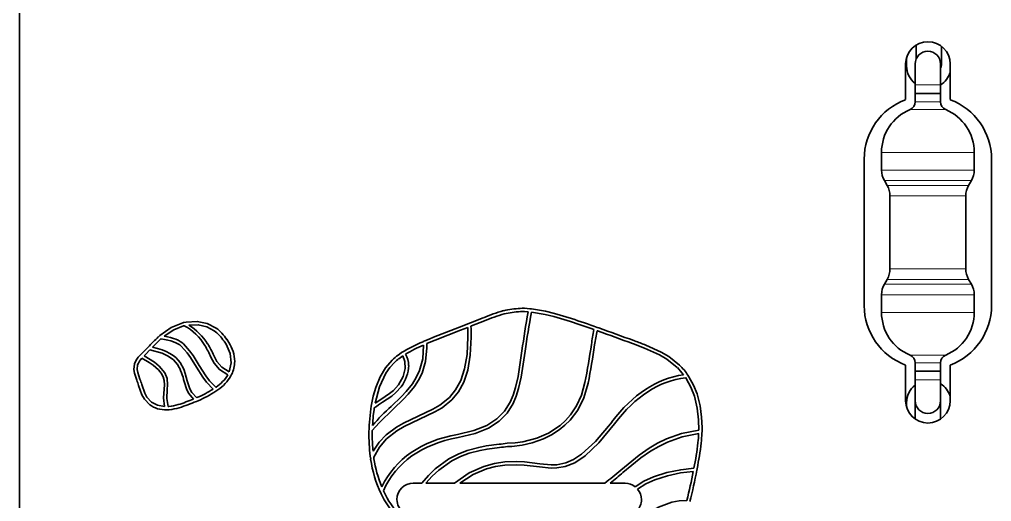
# Model space of a CAD drawing. Extents: x 428 to 891, y 189 to 670.
# Drawn here: x 561.31 to 584.38, y 424.15 to 435.6 of the extents above; entities that cross this region are included whole.
import ezdxf

# ---------------------------------------------------------------- set-up
doc = ezdxf.new("R2010")
doc.units = 0

msp = doc.modelspace()

# ---------------------------------------------------------------- linework, layer by layer
at = {"color": 7, "lineweight": 35}
msp.add_line((561.31, 453.379), (561.31, 387.619), dxfattribs=at)
msp.add_line((561.31, 453.379), (561.31, 387.619), dxfattribs=at)
at = {"color": 7, "lineweight": 35, "ltscale": 0.008351}
msp.add_line((582.589, 434.665), (582.589, 434.999), dxfattribs=at)
at = {"color": 7, "lineweight": 35, "ltscale": 0.010458}
msp.add_line((583.189, 434.548), (583.189, 434.966), dxfattribs=at)
at = {"color": 7, "lineweight": 35, "ltscale": 0.005018}
msp.add_line((582.359, 434.702), (582.359, 434.502), dxfattribs=at)
at = {"color": 7, "lineweight": 35, "ltscale": 0.021223}
for p, q in [((582.336, 434.548), (582.336, 433.699)), ((583.394, 433.699), (583.394, 434.548)), ((582.336, 427.396), (582.336, 426.547)), ((583.394, 426.547), (583.394, 427.396))]:
    msp.add_line(p, q, dxfattribs=at)
at = {"color": 7, "lineweight": 35, "ltscale": 0.0125}
for p, q in [((582.565, 434.048), (582.565, 434.548)), ((583.165, 434.048), (583.165, 434.548)), ((582.565, 426.547), (582.565, 427.047)), ((583.165, 426.547), (583.165, 427.047))]:
    msp.add_line(p, q, dxfattribs=at)
at = {"color": 7, "lineweight": 13, "ltscale": 0.014999}
for p, q in [((583.165, 434.048), (582.565, 434.048)), ((583.165, 433.647), (582.565, 433.647)), ((583.165, 427.047), (582.565, 427.047))]:
    msp.add_line(p, q, dxfattribs=at)
at = {"color": 7, "lineweight": 35, "ltscale": 0.010007}
for p, q in [((582.565, 433.647), (582.565, 434.048)), ((583.165, 433.647), (583.165, 434.048))]:
    msp.add_line(p, q, dxfattribs=at)
at = {"color": 7, "lineweight": 35, "ltscale": 0.014999}
for p, q in [((583.165, 433.847), (582.565, 433.847)), ((583.165, 427.247), (582.565, 427.247))]:
    msp.add_line(p, q, dxfattribs=at)
at = {"color": 7, "lineweight": 35, "ltscale": 0.005}
for p, q in [((582.565, 433.647), (582.565, 433.847)), ((583.165, 433.647), (583.165, 433.847)), ((582.565, 427.247), (582.565, 427.447)), ((583.165, 427.247), (583.165, 427.447))]:
    msp.add_line(p, q, dxfattribs=at)
at = {"color": 7, "lineweight": 13, "ltscale": 0.015648}
for p, q in [((583.068, 433.463), (582.442, 433.463)), ((583.068, 427.632), (582.442, 427.632))]:
    msp.add_line(p, q, dxfattribs=at)
at = {"color": 7, "lineweight": 13, "ltscale": 0.005507}
for p, q in [((583.068, 433.463), (583.288, 433.463)), ((583.288, 427.632), (583.068, 427.632))]:
    msp.add_line(p, q, dxfattribs=at)
at = {"color": 7, "lineweight": 35, "ltscale": 0.087058}
for p, q in [((581.355, 432.289), (581.355, 428.806)), ((584.375, 428.806), (584.375, 432.289))]:
    msp.add_line(p, q, dxfattribs=at)
at = {"color": 7, "lineweight": 13, "ltscale": 0.040683}
for p, q in [((583.392, 432.447), (581.765, 432.447)), ((581.765, 432.028), (583.392, 432.028)), ((581.765, 429.067), (583.392, 429.067)), ((583.392, 428.647), (581.765, 428.647))]:
    msp.add_line(p, q, dxfattribs=at)
at = {"color": 7, "lineweight": 35, "ltscale": 0.01049}
for p, q in [((581.765, 432.028), (581.765, 432.447)), ((583.965, 432.028), (583.965, 432.447)), ((581.765, 428.647), (581.765, 429.067)), ((583.965, 428.647), (583.965, 429.067))]:
    msp.add_line(p, q, dxfattribs=at)
at = {"color": 7, "lineweight": 13, "ltscale": 0.014316}
for p, q in [((583.965, 432.447), (583.392, 432.447)), ((583.965, 432.028), (583.392, 432.028)), ((583.965, 429.067), (583.392, 429.067)), ((583.965, 428.647), (583.392, 428.647))]:
    msp.add_line(p, q, dxfattribs=at)
at = {"color": 7, "lineweight": 13, "ltscale": 0.038206}
for p, q in [((581.832, 431.778), (583.36, 431.778)), ((581.832, 429.317), (583.36, 429.317))]:
    msp.add_line(p, q, dxfattribs=at)
at = {"color": 7, "lineweight": 35, "ltscale": 0.003302}
for p, q in [((581.898, 431.663), (581.832, 431.778)), ((583.832, 431.663), (583.898, 431.778)), ((581.898, 429.431), (581.832, 429.317)), ((583.832, 429.431), (583.898, 429.317))]:
    msp.add_line(p, q, dxfattribs=at)
at = {"color": 7, "lineweight": 13, "ltscale": 0.035765}
for p, q in [((583.329, 431.663), (581.898, 431.663)), ((583.329, 429.431), (581.898, 429.431))]:
    msp.add_line(p, q, dxfattribs=at)
at = {"color": 7, "lineweight": 13, "ltscale": 0.012584}
for p, q in [((583.832, 431.663), (583.329, 431.663)), ((583.832, 429.431), (583.329, 429.431))]:
    msp.add_line(p, q, dxfattribs=at)
at = {"color": 7, "lineweight": 13, "ltscale": 0.013445}
for p, q in [((583.898, 431.778), (583.36, 431.778)), ((583.898, 429.317), (583.36, 429.317))]:
    msp.add_line(p, q, dxfattribs=at)
at = {"color": 7, "lineweight": 13, "ltscale": 0.033287}
for p, q in [((583.297, 431.413), (581.965, 431.413)), ((583.297, 429.681), (581.965, 429.681))]:
    msp.add_line(p, q, dxfattribs=at)
at = {"color": 7, "lineweight": 35, "ltscale": 0.043301}
for p, q in [((581.965, 429.681), (581.965, 431.413)), ((583.765, 429.681), (583.765, 431.413))]:
    msp.add_line(p, q, dxfattribs=at)
at = {"color": 7, "lineweight": 13, "ltscale": 0.011714}
for p, q in [((583.765, 431.413), (583.297, 431.413)), ((583.765, 429.681), (583.297, 429.681))]:
    msp.add_line(p, q, dxfattribs=at)
at = {"color": 7, "lineweight": 35, "ltscale": 0.00136}
msp.add_line((572.847, 428.698), (572.794, 428.687), dxfattribs=at)
at = {"color": 7, "lineweight": 35, "ltscale": 0.001288}
msp.add_line((572.811, 428.612), (572.862, 428.623), dxfattribs=at)
at = {"color": 7, "lineweight": 35, "ltscale": 0.001331}
msp.add_line((573.296, 428.743), (573.242, 428.744), dxfattribs=at)
at = {"color": 7, "lineweight": 35, "ltscale": 0.001219}
msp.add_line((573.243, 428.667), (573.292, 428.666), dxfattribs=at)
at = {"color": 7, "lineweight": 35, "ltscale": 0.002253}
msp.add_line((573.292, 428.666), (573.382, 428.659), dxfattribs=at)
at = {"color": 7, "lineweight": 35, "ltscale": 0.003193}
msp.add_line((573.423, 428.733), (573.296, 428.743), dxfattribs=at)
at = {"color": 7, "lineweight": 35, "ltscale": 0.000957703}
msp.add_line((573.461, 428.729), (573.423, 428.733), dxfattribs=at)
at = {"color": 7, "lineweight": 35, "ltscale": 0.000484106}
msp.add_line((565.204, 428.405), (565.185, 428.401), dxfattribs=at)
at = {"color": 7, "lineweight": 35, "ltscale": 0.001551}
msp.add_line((565.265, 428.417), (565.204, 428.405), dxfattribs=at)
at = {"color": 7, "lineweight": 35, "ltscale": 0.007029}
msp.add_line((572.011, 428.395), (571.748, 428.295), dxfattribs=at)
at = {"color": 7, "lineweight": 35, "ltscale": 0.008247}
msp.add_line((572.317, 428.517), (572.011, 428.395), dxfattribs=at)
at = {"color": 7, "lineweight": 35, "ltscale": 0.008282}
msp.add_line((572.038, 428.324), (572.346, 428.445), dxfattribs=at)
at = {"color": 7, "lineweight": 35, "ltscale": 0.000456669}
msp.add_line((565.205, 428.326), (565.222, 428.33), dxfattribs=at)
at = {"color": 7, "lineweight": 35, "ltscale": 0.004557}
msp.add_line((571.776, 428.223), (571.946, 428.288), dxfattribs=at)
at = {"color": 7, "lineweight": 35, "ltscale": 0.000431579}
msp.add_line((572.022, 428.317), (572.038, 428.324), dxfattribs=at)
at = {"color": 7, "lineweight": 35, "ltscale": 0.000371077}
msp.add_line((575.015, 428.211), (575.029, 428.206), dxfattribs=at)
at = {"color": 7, "lineweight": 35, "ltscale": 0.000940692}
msp.add_line((575.055, 428.279), (575.019, 428.291), dxfattribs=at)
at = {"color": 7, "lineweight": 35, "ltscale": 0.001196}
msp.add_line((564.642, 428.095), (564.606, 428.063), dxfattribs=at)
at = {"color": 7, "lineweight": 35, "ltscale": 0.000350754}
msp.add_line((564.657, 428.006), (564.668, 428.015), dxfattribs=at)
at = {"color": 7, "lineweight": 35, "ltscale": 0.002147}
msp.add_line((566.165, 427.963), (566.212, 427.891), dxfattribs=at)
at = {"color": 7, "lineweight": 35, "ltscale": 0.002241}
msp.add_line((566.277, 427.932), (566.228, 428.007), dxfattribs=at)
at = {"color": 7, "lineweight": 35, "ltscale": 0.001176}
msp.add_line((570.931, 427.97), (570.887, 427.951), dxfattribs=at)
at = {"color": 7, "lineweight": 35, "ltscale": 0.002413}
msp.add_line((570.978, 427.808), (570.975, 427.904), dxfattribs=at)
at = {"color": 7, "lineweight": 35, "ltscale": 0.000576603}
msp.add_line((575.859, 427.906), (575.881, 427.898), dxfattribs=at)
at = {"color": 7, "lineweight": 35, "ltscale": 0.007046}
msp.add_line((575.881, 427.898), (576.144, 427.798), dxfattribs=at)
at = {"color": 7, "lineweight": 35, "ltscale": 0.000585511}
msp.add_line((575.907, 427.97), (575.885, 427.978), dxfattribs=at)
at = {"color": 7, "lineweight": 35, "ltscale": 0.000998752}
msp.add_line((564.196, 427.654), (564.169, 427.624), dxfattribs=at)
at = {"color": 7, "lineweight": 35, "ltscale": 0.004876}
msp.add_line((564.334, 427.791), (564.196, 427.654), dxfattribs=at)
at = {"color": 7, "lineweight": 35, "ltscale": 0.001992}
msp.add_line((564.268, 427.616), (564.324, 427.672), dxfattribs=at)
at = {"color": 7, "lineweight": 35, "ltscale": 0.002315}
msp.add_line((564.324, 427.672), (564.39, 427.738), dxfattribs=at)
at = {"color": 7, "lineweight": 35, "ltscale": 0.001142}
msp.add_line((564.366, 427.824), (564.334, 427.791), dxfattribs=at)
at = {"color": 7, "lineweight": 35, "ltscale": 0.000614757}
msp.add_line((564.39, 427.738), (564.407, 427.756), dxfattribs=at)
at = {"color": 7, "lineweight": 35, "ltscale": 0.000939036}
msp.add_line((570.326, 427.655), (570.296, 427.632), dxfattribs=at)
at = {"color": 7, "lineweight": 35, "ltscale": 8.88947e-05}
msp.add_line((570.328, 427.652), (570.326, 427.655), dxfattribs=at)
at = {"color": 7, "lineweight": 35, "ltscale": 0.001578}
msp.add_line((570.379, 427.69), (570.328, 427.652), dxfattribs=at)
at = {"color": 7, "lineweight": 35, "ltscale": 9.73608e-05}
msp.add_line((570.312, 427.548), (570.314, 427.545), dxfattribs=at)
at = {"color": 7, "lineweight": 35, "ltscale": 0.002891}
msp.add_line((570.314, 427.545), (570.406, 427.614), dxfattribs=at)
at = {"color": 7, "lineweight": 13, "ltscale": 0.011095}
msp.add_line((583.009, 427.447), (582.565, 427.447), dxfattribs=at)
at = {"color": 7, "lineweight": 35, "ltscale": 0.010005}
for p, q in [((582.565, 427.047), (582.565, 427.447)), ((583.165, 427.047), (583.165, 427.447))]:
    msp.add_line(p, q, dxfattribs=at)
at = {"color": 7, "lineweight": 13, "ltscale": 0.003905}
msp.add_line((583.165, 427.447), (583.009, 427.447), dxfattribs=at)
at = {"color": 7, "lineweight": 35, "ltscale": 0.000957428}
msp.add_line((566.327, 427.136), (566.345, 427.171), dxfattribs=at)
at = {"color": 7, "lineweight": 35, "ltscale": 0.000574548}
msp.add_line((577.118, 427.096), (577.131, 427.077), dxfattribs=at)
at = {"color": 7, "lineweight": 35, "ltscale": 0.001116}
msp.add_line((577.196, 427.119), (577.171, 427.156), dxfattribs=at)
at = {"color": 7, "lineweight": 35, "ltscale": 0.002594}
for p, q in [((564.75, 426.929), (564.741, 426.825)), ((564.818, 426.818), (564.827, 426.922))]:
    msp.add_line(p, q, dxfattribs=at)
at = {"color": 7, "lineweight": 35, "ltscale": 0.001471}
msp.add_line((565.972, 426.772), (566.02, 426.806), dxfattribs=at)
at = {"color": 7, "lineweight": 35, "ltscale": 8.71923e-05}
msp.add_line((565.976, 426.869), (565.973, 426.867), dxfattribs=at)
at = {"color": 7, "lineweight": 35, "ltscale": 0.001108}
msp.add_line((565.508, 426.532), (565.549, 426.549), dxfattribs=at)
at = {"color": 7, "lineweight": 35, "ltscale": 0.00403}
msp.add_line((569.885, 426.577), (569.751, 426.487), dxfattribs=at)
at = {"color": 7, "lineweight": 35, "ltscale": 0.00274}
msp.add_line((582.359, 426.502), (582.359, 426.392), dxfattribs=at)
at = {"color": 7, "lineweight": 35, "ltscale": 0.010896}
msp.add_line((582.565, 426.111), (582.565, 426.547), dxfattribs=at)
at = {"color": 7, "lineweight": 35, "ltscale": 0.01085}
msp.add_line((583.165, 426.111), (583.165, 426.545), dxfattribs=at)
at = {"color": 7, "lineweight": 35, "ltscale": 0.001182}
msp.add_line((564.816, 426.332), (564.863, 426.335), dxfattribs=at)
at = {"color": 7, "lineweight": 35, "ltscale": 0.00049228}
msp.add_line((564.857, 426.412), (564.838, 426.411), dxfattribs=at)
at = {"color": 7, "lineweight": 35, "ltscale": 0.003914}
msp.add_line((569.648, 426.352), (569.629, 426.197), dxfattribs=at)
at = {"color": 7, "lineweight": 35, "ltscale": 0.001707}
msp.add_line((569.658, 426.419), (569.648, 426.352), dxfattribs=at)
at = {"color": 7, "lineweight": 35, "ltscale": 0.003835}
msp.add_line((569.705, 426.189), (569.724, 426.341), dxfattribs=at)
at = {"color": 7, "lineweight": 35, "ltscale": 0.00099798}
msp.add_line((569.724, 426.341), (569.73, 426.38), dxfattribs=at)
at = {"color": 7, "lineweight": 35, "ltscale": 0.001947}
msp.add_line((569.607, 425.889), (569.604, 425.811), dxfattribs=at)
at = {"color": 7, "lineweight": 35, "ltscale": 0.002223}
msp.add_line((569.68, 425.72), (569.681, 425.809), dxfattribs=at)
at = {"color": 7, "lineweight": 35, "ltscale": 0.000794643}
msp.add_line((569.681, 425.809), (569.682, 425.84), dxfattribs=at)
at = {"color": 7, "lineweight": 35, "ltscale": 0.000948014}
msp.add_line((577.505, 425.778), (577.506, 425.816), dxfattribs=at)
at = {"color": 7, "lineweight": 35, "ltscale": 0.002455}
msp.add_line((577.506, 425.816), (577.507, 425.914), dxfattribs=at)
at = {"color": 7, "lineweight": 35, "ltscale": 0.00173}
msp.add_line((569.634, 425.229), (569.644, 425.161), dxfattribs=at)
at = {"color": 7, "lineweight": 35, "ltscale": 0.000917656}
msp.add_line((569.72, 425.172), (569.715, 425.208), dxfattribs=at)
at = {"color": 7, "lineweight": 35, "ltscale": 4.81801e-05}
msp.add_line((577.315, 424.949), (577.315, 424.947), dxfattribs=at)
at = {"color": 7, "lineweight": 35, "ltscale": 0.000992611}
msp.add_line((577.383, 424.895), (577.391, 424.934), dxfattribs=at)
at = {"color": 7, "lineweight": 35, "ltscale": 0.004994}
msp.add_line((570.855, 424.591), (570.656, 424.591), dxfattribs=at)
at = {"color": 7, "lineweight": 35, "ltscale": 0.017058}
msp.add_line((571.636, 424.591), (570.954, 424.591), dxfattribs=at)
at = {"color": 7, "lineweight": 35, "ltscale": 0.086107}
msp.add_line((575.2, 424.591), (571.756, 424.591), dxfattribs=at)
at = {"color": 7, "lineweight": 35, "ltscale": 0.00883}
msp.add_line((575.682, 424.591), (575.329, 424.591), dxfattribs=at)
at = {"color": 7, "lineweight": 35, "ltscale": 0.001855}
msp.add_line((569.892, 424.339), (569.925, 424.273), dxfattribs=at)
at = {"color": 7, "lineweight": 35, "ltscale": 0.000994304}
msp.add_line((569.961, 424.373), (569.947, 424.41), dxfattribs=at)
at = {"color": 7, "lineweight": 35, "ltscale": 0.001767}
msp.add_line((569.993, 424.31), (569.961, 424.373), dxfattribs=at)
at = {"color": 7, "lineweight": 35}
for points in [[(573.459, 428.651), (573.783, 428.596), (573.992, 428.545), (574.384, 428.426)], [(574.408, 428.499), (574.008, 428.62), (573.793, 428.673), (573.461, 428.729)], [(565.185, 428.401), (564.914, 428.29), (564.642, 428.095)], [(565.977, 428.274), (565.768, 428.385), (565.527, 428.433), (565.265, 428.417)], [(565.329, 428.346), (565.551, 428.352), (565.754, 428.307), (565.932, 428.212)], [(564.747, 428.08), (564.977, 428.235), (565.205, 428.326)], [(565.575, 427.388), (565.429, 427.621), (565.347, 427.736), (565.202, 427.899)], [(566.212, 427.891), (566.312, 427.667), (566.337, 427.447), (566.286, 427.236)], [(571.952, 428.064), (571.931, 427.648), (571.872, 427.306), (571.78, 427.028), (571.659, 426.804), (571.513, 426.626), (571.287, 426.442), (571.122, 426.345), (570.771, 426.18)], [(570.802, 426.11), (571.167, 426.281), (571.338, 426.382), (571.573, 426.572), (571.724, 426.757), (571.851, 426.988), (571.946, 427.276), (572.007, 427.63), (572.029, 428.06)], [(564.407, 427.756), (564.698, 427.675), (564.838, 427.61), (564.963, 427.523), (565.058, 427.412)], [(565.148, 427.844), (565.287, 427.687), (565.367, 427.576), (565.509, 427.348)], [(570.897, 427.871), (570.878, 427.543), (570.804, 427.264), (570.727, 427.1), (570.633, 426.95), (570.484, 426.765), (570.373, 426.647), (570.131, 426.415)], [(570.184, 426.359), (570.42, 426.585), (570.531, 426.701), (570.683, 426.887), (570.781, 427.038), (570.862, 427.202), (570.947, 427.481), (570.978, 427.808)], [(573.234, 427.733), (573.14, 427.122), (573.081, 426.859), (573.025, 426.68), (572.956, 426.517), (572.821, 426.299), (572.639, 426.115), (572.399, 425.962), (572.091, 425.84), (571.705, 425.748)], [(571.719, 425.672), (572.122, 425.769), (572.443, 425.898), (572.693, 426.061), (572.883, 426.255), (573.024, 426.483), (573.096, 426.653), (573.154, 426.838), (573.215, 427.106), (573.311, 427.722)], [(576.144, 427.798), (576.497, 427.638), (576.674, 427.534), (576.92, 427.338)], [(576.974, 427.393), (576.718, 427.597), (576.536, 427.705), (576.173, 427.87)], [(564.041, 427.425), (564.026, 427.292), (564.04, 427.203), (564.095, 427.035)], [(564.214, 427.558), (564.391, 427.457), (564.481, 427.393), (564.606, 427.282), (564.67, 427.203), (564.718, 427.118), (564.746, 427.026), (564.75, 426.929)], [(564.827, 426.922), (564.814, 427.075), (564.756, 427.213), (564.625, 427.373), (564.514, 427.466), (564.268, 427.616)], [(565.293, 427.02), (565.244, 427.198), (565.207, 427.295), (565.124, 427.453)], [(565.854, 427.586), (565.929, 427.441), (566.056, 427.289), (566.255, 427.166)], [(566.286, 427.236), (566.109, 427.345), (565.994, 427.482), (565.924, 427.619)], [(570.154, 427.513), (569.997, 427.331), (569.868, 427.116), (569.765, 426.865), (569.704, 426.653), (569.658, 426.419)], [(569.751, 426.487), (569.854, 426.88), (570.005, 427.203), (570.1, 427.339), (570.208, 427.458)], [(570.406, 427.614), (570.456, 427.481), (570.461, 427.312), (570.413, 427.122), (570.305, 426.925)], [(564.167, 427.062), (564.116, 427.215), (564.103, 427.291), (564.114, 427.402)], [(565.509, 427.348), (565.663, 427.104), (565.751, 426.987), (565.907, 426.823)], [(565.973, 426.867), (565.819, 427.024), (565.731, 427.14), (565.575, 427.388)], [(565.218, 427.002), (565.278, 426.808), (565.326, 426.718), (565.44, 426.589)], [(565.52, 426.62), (565.4, 426.742), (565.352, 426.828), (565.293, 427.02)], [(574.728, 426.981), (574.646, 426.681), (574.53, 426.426), (574.388, 426.212), (574.268, 426.076), (574.139, 425.96), (573.865, 425.78), (573.588, 425.661), (573.253, 425.573), (573.072, 425.548), (572.885, 425.538)], [(572.89, 425.461), (572.99, 425.465), (573.239, 425.496), (573.476, 425.551), (573.741, 425.644), (573.932, 425.737), (574.12, 425.857), (574.254, 425.965), (574.381, 426.09), (574.559, 426.327), (574.703, 426.617), (574.803, 426.966)], [(577.131, 427.077), (577.244, 426.869), (577.325, 426.655), (577.393, 426.368), (577.424, 426.094), (577.429, 425.846)], [(577.507, 425.914), (577.497, 426.161), (577.46, 426.43), (577.389, 426.709), (577.306, 426.917), (577.196, 427.119)], [(564.138, 426.91), (564.216, 426.691), (564.274, 426.587), (564.4, 426.452)], [(564.447, 426.512), (564.336, 426.634), (564.283, 426.729), (564.212, 426.93)], [(564.741, 426.825), (564.727, 426.617), (564.755, 426.415)], [(564.838, 426.411), (564.804, 426.603), (564.818, 426.818)], [(570.305, 426.925), (570.187, 426.794), (570.093, 426.718), (569.885, 426.577)], [(569.927, 426.512), (570.143, 426.659), (570.241, 426.74), (570.368, 426.88)], [(564.755, 426.415), (564.586, 426.442), (564.447, 426.512)], [(569.682, 425.84), (569.844, 426.027), (570.184, 426.359)], [(570.771, 426.18), (570.422, 426.017), (570.253, 425.919), (570.013, 425.738), (569.849, 425.564), (569.703, 425.348)], [(569.715, 425.208), (569.856, 425.449), (570.02, 425.64), (570.265, 425.837), (570.44, 425.94), (570.802, 426.11)], [(575.37, 426.047), (574.98, 425.579), (574.649, 425.276), (574.455, 425.149), (574.277, 425.071), (574.06, 425.026), (573.924, 425.023), (573.661, 425.051)], [(573.65, 424.975), (573.925, 424.948), (574.059, 424.951), (574.262, 424.986), (574.487, 425.077), (574.73, 425.238), (575.055, 425.545), (575.431, 426.001)], [(577.429, 425.846), (577.022, 425.767), (576.665, 425.642), (576.451, 425.538), (576.253, 425.422), (576.011, 425.254), (575.579, 424.9)], [(575.629, 424.842), (576.051, 425.188), (576.287, 425.352), (576.479, 425.465), (576.687, 425.567), (577.033, 425.689), (577.427, 425.768)], [(572.693, 425.514), (572.381, 425.473), (572.208, 425.44), (571.934, 425.365), (571.719, 425.28), (571.502, 425.166), (571.174, 424.928), (571.013, 424.773), (570.855, 424.591)], [(570.954, 424.591), (571.105, 424.757), (571.259, 424.899), (571.571, 425.117), (571.778, 425.222), (571.981, 425.299), (572.241, 425.369), (572.405, 425.399), (572.702, 425.438)], [(573.661, 425.051), (573.295, 425.093), (573.11, 425.102), (572.831, 425.094), (572.579, 425.057), (572.325, 424.988), (571.982, 424.832), (571.636, 424.591)], [(571.756, 424.591), (572.074, 424.798), (572.39, 424.932), (572.609, 424.987), (572.829, 425.018), (573.102, 425.026), (573.284, 425.017), (573.65, 424.975)], [(577.315, 424.947), (577, 424.91), (576.673, 424.843), (576.351, 424.741), (576.125, 424.635), (575.92, 424.503)], [(575.976, 424.449), (576.17, 424.573), (576.384, 424.671), (576.688, 424.768), (576.999, 424.832), (577.299, 424.868)], [(577.146, 424.179), (576.962, 424.167), (576.789, 424.135), (576.47, 424.021), (576.249, 423.896), (576.049, 423.746), (575.738, 423.441), (575.527, 423.186)]]:
    msp.add_lwpolyline(points, dxfattribs=at)
for centre, radius, start, end in [((582.865, 434.547), 0.529, 0.0134, 179.9634), ((582.865, 434.548), 0.3, 0, 180), ((582.887, 434.501), 0.528, 179.9556, 232.4083), ((582.889, 434.548), 0.3, 336.986, 360), ((582.886, 434.504), 0.532, 301.6531, 342.824), ((582.861, 432.285), 1.507, 110.3883, 179.8822), ((582.365, 433.647), 0.2, 292.6199, 0), ((583.365, 433.647), 0.2, 180.0147, 247.3655), ((582.869, 432.285), 1.507, 0.1163, 69.611), ((582.865, 432.447), 1.1, 112.6199, 180), ((582.865, 432.447), 1.1, 0, 67.3801), ((582.265, 432.028), 0.5, 180.0013, 209.9987), ((583.465, 432.028), 0.5, 330.0013, 359.9987), ((581.465, 431.413), 0.5, 0.0013, 29.9987), ((584.265, 431.413), 0.5, 150.0013, 179.9987), ((581.465, 429.681), 0.5, 330.0013, 359.9987), ((584.265, 429.681), 0.5, 180.0013, 209.9987), ((582.265, 429.067), 0.5, 150.0013, 179.9987), ((583.465, 429.067), 0.5, 0.0013, 29.9987), ((582.861, 428.809), 1.507, 180.1178, 249.6127), ((582.869, 428.809), 1.507, 290.388, 359.8837), ((573.9, 424.878), 3.967, 106.2036, 113.5122), ((573.903, 424.873), 3.895, 106.2767, 113.55), ((573.355, 425.999), 2.747, 92.3556, 100.6712), ((573.348, 426.072), 2.597, 92.2975, 100.7835), ((589.879, 425.567), 16.785, 169.3833, 172.5838), ((589.857, 425.571), 16.685, 169.3615, 172.592), ((582.865, 428.647), 1.1, 180, 247.3801), ((582.865, 428.647), 1.1, 292.6199, 360), ((564.587, 427.156), 1.402, 32.0078, 58.0582), ((566.522, 404.447), 25.235, 70.5105, 71.8477), ((566.74, 405.028), 24.692, 70.4102, 71.9086), ((564.573, 427.171), 1.328, 31.1875, 60.7398), ((565.296, 427.385), 1.043, 33.6355, 52.4499), ((565.292, 427.381), 1.126, 33.7363, 52.4578), ((578.75, 409.461), 20.093, 110.3936, 112.9021), ((578.768, 409.442), 20.04, 110.4216, 112.886), ((566.396, 428.027), 5.556, 0.3786, 2.6932), ((566.327, 428.035), 5.702, 0.2521, 2.839), ((580.662, 427.093), 5.834, 168.7011, 172.2116), ((580.826, 427.061), 5.924, 168.8083, 172.1275), ((549.809, 357.276), 75.281, 69.75469, 70.42645), ((547.023, 349.57), 83.551, 69.79067, 70.39668), ((567.288, 425.13), 3.975, 132.441, 137.3306), ((566.94, 425.499), 3.391, 132.3145, 136.8074), ((563.469, 426.499), 2.699, 24.5236, 31.2595), ((565.564, 427.458), 0.855, 1.539, 33.5707), ((572.163, 424.822), 3.378, 112.1871, 121.8932), ((556.434, 430.556), 18.64, 348.9402, 351.7571), ((572.541, 418.641), 9.917, 68.5187, 70.1581), ((563.409, 426.469), 2.688, 24.5478, 31.1415), ((572.278, 424.622), 3.529, 113.0354, 120.777), ((570.046, 427.396), 0.498, 359.1354, 31.2039), ((556.592, 430.532), 18.558, 348.9206, 351.7608), ((564.563, 427.225), 0.56, 134.623, 159.0078), ((564.552, 427.226), 0.472, 135.5591, 158.1587), ((565.715, 427.483), 0.703, 333.5842, 359.8276), ((571.123, 426.505), 1.399, 126.2541, 133.8625), ((571.113, 426.513), 1.309, 127.7268, 133.762), ((582.365, 427.447), 0.2, 0.0147, 67.3655), ((583.365, 427.447), 0.2, 112.6199, 180), ((563.964, 426.756), 1.277, 11.1133, 30.9562), ((569.659, 427.415), 0.887, 322.9799, 358.3084), ((575.926, 426.374), 1.385, 34.7896, 44.1101), ((575.906, 426.307), 1.523, 33.8537, 45.4416), ((562.638, 426.461), 1.566, 16.6584, 21.5248), ((562.824, 426.525), 1.447, 16.2905, 21.8171), ((565.447, 427.648), 0.941, 304.1393, 329.1362), ((565.453, 427.645), 1.012, 304.0395, 329.8021), ((582.889, 426.502), 0.528, 16.9914, 58.4935), ((564.405, 429.22), 2.828, 293.2201, 302.0827), ((564.402, 429.24), 2.925, 293.0922, 302.4707), ((582.888, 426.502), 0.529, 127.5914, 179.9989), ((563.682, 430.816), 4.579, 287.7721, 292.5863), ((563.676, 430.89), 4.728, 287.5567, 292.7988), ((572.499, 422.46), 4.8, 122.4048, 125.2353), ((582.865, 426.547), 0.529, 180.0115, 359.9615), ((582.865, 426.547), 0.3, 180, 360), ((564.771, 427.414), 1.006, 274.9142, 287.8209), ((564.767, 427.442), 1.111, 274.9595, 287.5685), ((573.988, 422.189), 5.721, 132.3846, 138.7176), ((574.214, 425.721), 4.61, 174.0841, 177.9223), ((574.265, 425.761), 4.58, 174.6462, 177.4686), ((573.587, 425.719), 3.984, 178.687, 187.0689), ((573.36, 425.767), 3.68, 180.74, 186.5453), ((574.257, 425.911), 3.172, 353.5074, 357.4187), ((574.276, 425.915), 3.231, 353.3847, 357.5651), ((572.235, 430.038), 4.546, 275.7853, 278.2245), ((572.277, 429.654), 4.237, 275.7519, 278.32), ((569.117, 426.547), 8.352, 348.9668, 353.1565), ((569.2, 426.534), 8.345, 348.9476, 353.179), ((572.436, 425.555), 2.82, 188.0332, 205.5344), ((572.471, 425.598), 2.785, 188.798, 203.0938), ((571.415, 429.611), 6.287, 307.0183, 311.4762), ((561.78, 427.958), 15.901, 346.1544, 348.8943), ((570.011, 431.255), 8.526, 308.595, 311.2234), ((561.214, 428.077), 16.402, 346.2538, 348.7184), ((570.656, 424.203), 0.389, 89.9951, 179.9906), ((575.675, 424.212), 0.38, 49.8383, 88.8213), ((575.69, 424.196), 0.381, 0.9703, 41.4002), ((572.25, 425.513), 2.635, 208.0699, 223.2032), ((572.238, 425.509), 2.546, 208.1112, 222.943), ((570.647, 424.208), 0.381, 180.8389, 235.3189), ((575.682, 424.203), 0.389, 269.9969, 0.0173)]:
    msp.add_arc(centre, radius, start, end, dxfattribs=at)
for centre, major_axis, ratio, start_param, end_param in [((563.31, 427.408), (1.895, 0.336), 0.28341, 0.201019, 0.723019), ((554.79, 424.426), (10.481, 3.365), 0.145974, 0.077444, 0.274168), ((553.961, 422.668), (11.199, 4.715), 0.200597, 0.031985, 0.278613), ((582.301, 402.663), (5.389, -24.474), 0.289317, 3.120353, 3.384028), ((581.948, 402.83), (4.992, -24.239), 0.284808, 3.118392, 3.386602), ((565.21, 427.333), (0.863, 0.833), 0.642987, 3.233756, 3.758462), ((594.684, 402.404), (24.425, -22.615), 0.248101, 2.956952, 3.216122), ((594.252, 403.275), (23.956, -21.674), 0.246819, 2.953542, 3.221155)]:
    msp.add_ellipse(centre, major_axis=major_axis, ratio=ratio, start_param=start_param, end_param=end_param, dxfattribs=at)

doc.saveas('drawing.dxf')
